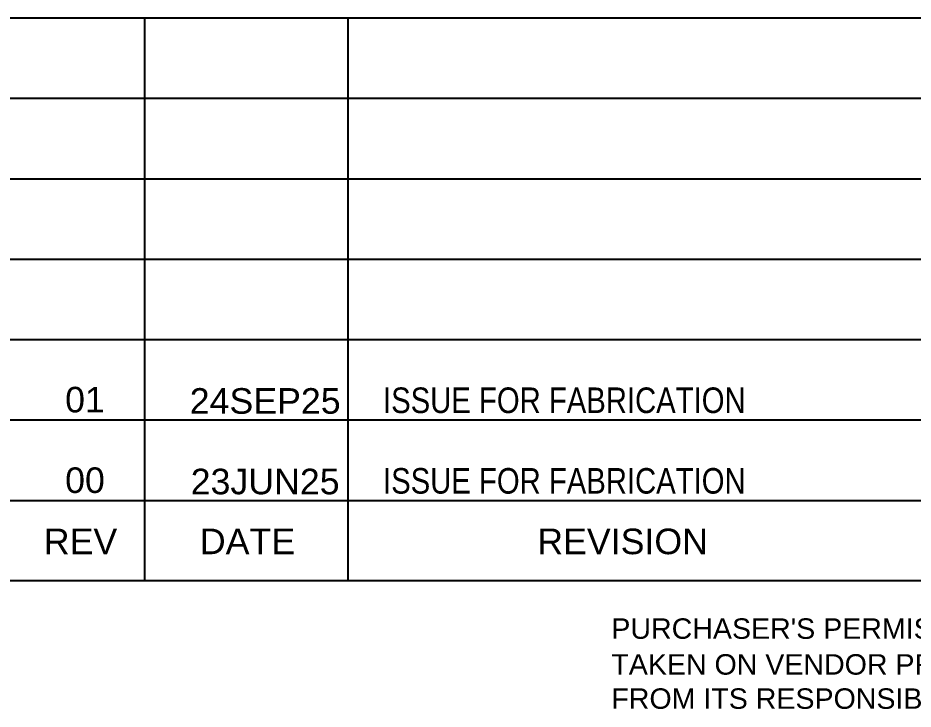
# Model space of a CAD drawing. Header units: millimetres. Extents: x -67 to 528, y -158 to 263.
# Drawn here: x 434.52 to 481.34, y 11.12 to 47.26 of the extents above; entities that cross this region are included whole.
import ezdxf

# ---------------------------------------------------------------- set-up
doc = ezdxf.new("R2010")
doc.units = ezdxf.units.MM
doc.styles.add('Arial', font='ARIAL.TTF', dxfattribs={"height": 0.2})
doc.styles.add('Arial Narrow', font='ARIALN.TTF', dxfattribs={"height": 0.2})

# ---------------------------------------------------------------- blocks, each defined once
blk = doc.blocks.new('Unknown-251777343-6200')
at = {"color": 7, "linetype": 'Continuous'}
for p, q in [((433.954, 47.263), (513.136, 47.263)), ((441.17, 17.826), (441.17, 47.263)), ((451.8, 17.826), (451.8, 47.263)), ((433.954, 43.059), (513.136, 43.059)), ((433.954, 38.853), (513.136, 38.853)), ((433.954, 34.647), (513.136, 34.647)), ((433.954, 30.441), (513.136, 30.441)), ((433.954, 26.236), (513.136, 26.236)), ((433.954, 22.032), (513.136, 22.031)), ((433.954, 17.85), (513.111, 17.85))]:
    blk.add_line(p, q, dxfattribs=at)
at = {"color": 7, "linetype": 'Continuous', "style": 'Arial'}
for s, height, p in [('REV', 1.3371, (435.878, 19.219)), ('DATE', 1.3371, (444.041, 19.219)), ('REVISION', 1.3371, (461.687, 19.219)), ("PURCHASER'S PERMISSION TO PROCEED OR REVIEW", 1.06969, (465.56, 14.793)), ('TAKEN ON VENDOR PRINTS SHALL NOT RELIEVE VENDOR', 1.06969, (465.56, 12.92)), ('FROM ITS RESPONSIBILITIES UNDER PURCHASE ORDER.', 1.06969, (465.56, 11.133))]:
    blk.add_text(s, height=height, dxfattribs=at).set_placement(p)
blk = doc.blocks.new('Unknown-251777343-6202')
at = {"color": 6}
for s, height, style, p in [('01', 1.3371, 'Arial', (436.993, 26.633)), ('24SEP25', 1.3371, 'Arial', (443.51, 26.564)), ('ISSUE FOR FABRICATION', 1.3362, 'Arial Narrow', (453.62, 26.6))]:
    blk.add_text(s, height=height, dxfattribs=dict(at, style=style)).set_placement(p)
at = {"color": 6, "linetype": 'Continuous'}
for s, height, style, p in [('00', 1.3371, 'Arial', (436.993, 22.42)), ('23JUN25', 1.3371, 'Arial', (443.561, 22.351)), ('ISSUE FOR FABRICATION', 1.3362, 'Arial Narrow', (453.62, 22.386))]:
    blk.add_text(s, height=height, dxfattribs=dict(at, style=style)).set_placement(p)

msp = doc.modelspace()

# ---------------------------------------------------------------- block references
for name in ['Unknown-251777343-6200', 'Unknown-251777343-6202']:
    msp.add_blockref(name, (0, 0))

doc.saveas('drawing.dxf')
